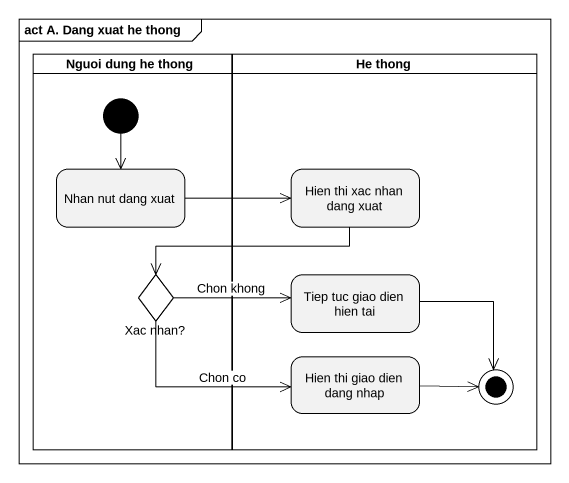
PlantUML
@startuml
mainframe act A. Dang xuat he thong
hide empty description
state "Nguoi dung he thong" as Nguoi_dung_he_thong <<partition>> {
  state "Nhan nut dang xuat" as Nhan_nut_dang_xuat
  state "Xac nhan?" as Xac_nhan <<choice>>
  [*] --> Nhan_nut_dang_xuat
}
state "He thong" as He_thong <<partition>> {
  state "Hien thi xac nhan dang xuat" as Hien_thi_xac_nhan_dang_xuat
  state "Tiep tuc giao dien hien tai" as Tiep_tuc_giao_dien_hien_tai
  state "Hien thi giao dien dang nhap" as Hien_thi_giao_dien_dang_nhap
  Tiep_tuc_giao_dien_hien_tai -right-> [*]
  Hien_thi_giao_dien_dang_nhap -right-> [*]
}
Nhan_nut_dang_xuat -right-> Hien_thi_xac_nhan_dang_xuat
Hien_thi_xac_nhan_dang_xuat -left-> Xac_nhan
Xac_nhan -right-> Tiep_tuc_giao_dien_hien_tai : Chon khong
Xac_nhan -right-> Hien_thi_giao_dien_dang_nhap : Chon co
@enduml
